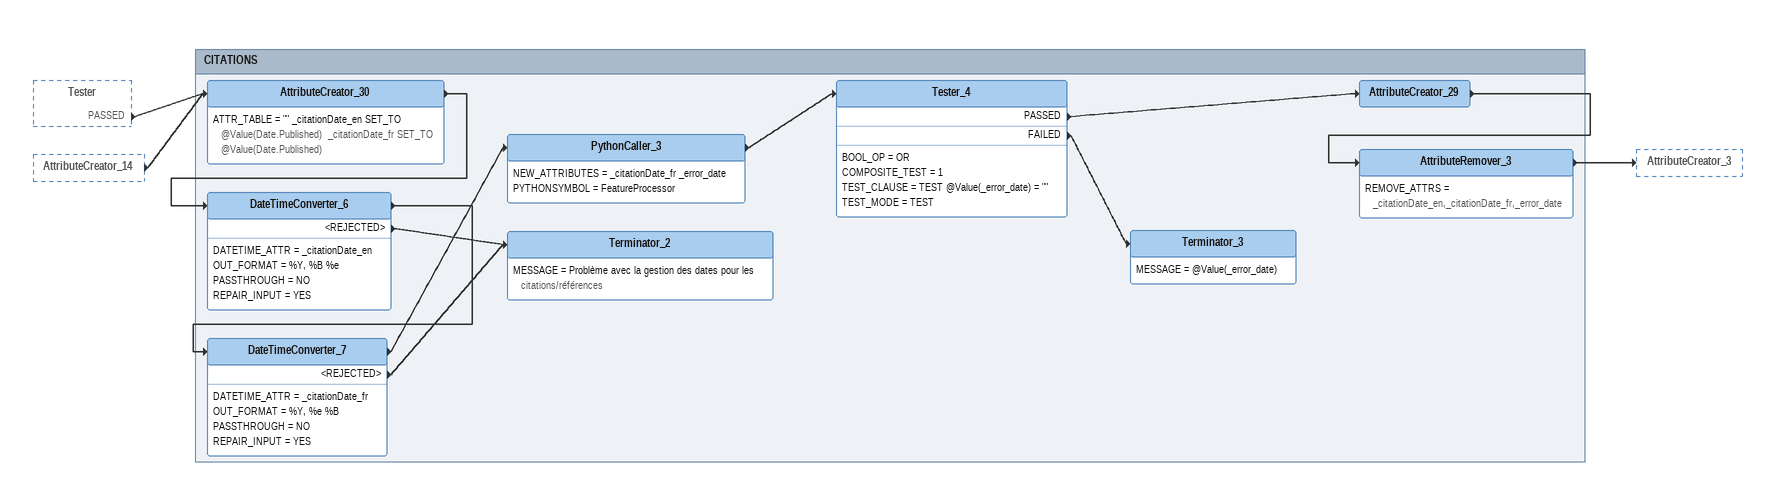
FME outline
Tester [outside]
    PASSED -> AttributeCreator_30
AttributeCreator_14 [outside]
    -> AttributeCreator_30

Bookmark: CITATIONS
AttributeCreator_30
    ATTR_TABLE = "" _citationDate_en SET_TO @Value(Date.Published)  _citationDate_fr SET_TO @Value(Date.Published)
    -> DateTimeConverter_6
DateTimeConverter_6
    DATETIME_ATTR = _citationDate_en
    OUT_FORMAT = %Y, %B %e
    PASSTHROUGH = NO
    REPAIR_INPUT = YES
    -> DateTimeConverter_7
    <REJECTED> -> Terminator_2
DateTimeConverter_7
    DATETIME_ATTR = _citationDate_fr
    OUT_FORMAT = %Y, %e %B
    PASSTHROUGH = NO
    REPAIR_INPUT = YES
    -> PythonCaller_3
    <REJECTED> -> Terminator_2
PythonCaller_3
    NEW_ATTRIBUTES = _citationDate_fr _error_date
    PYTHONSYMBOL = FeatureProcessor
    -> Tester_4
Tester_4
    BOOL_OP = OR
    COMPOSITE_TEST = 1
    TEST_CLAUSE = TEST @Value(_error_date) = ""
    TEST_MODE = TEST
    PASSED -> AttributeCreator_29
    FAILED -> Terminator_3
AttributeCreator_29
    -> AttributeRemover_3
AttributeRemover_3
    REMOVE_ATTRS = _citationDate_en,_citationDate_fr,_error_date
    -> AttributeCreator_3
Terminator_3
    MESSAGE = @Value(_error_date)
Terminator_2
    MESSAGE = Problème avec la gestion des dates pour les citations/références
